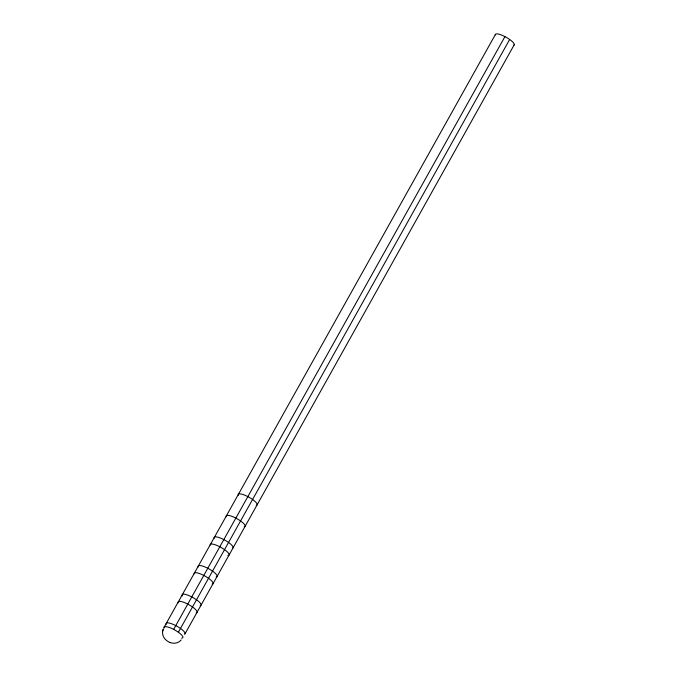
<?xml version="1.0" encoding="UTF-8"?>
<svg xmlns="http://www.w3.org/2000/svg" width="677" height="677" viewBox="0 0 677 677"><rect width="100%" height="100%" fill="white"/><g stroke="black" fill="none" stroke-linecap="round" stroke-linejoin="round"><path stroke-width="1.02" d="M181.182 639.926C173.871 648.329 159.019 639.249 163.301 628.882M163.047 629.754L162.827 630.871M163.995 627.469L495.285 34.688M173.642 629.39L504.932 36.609M178.373 632.25L509.663 39.478M185.058 633.757L514.224 44.775M169.58 642.422L170.291 642.668M238.312 495.293A10.773 2.716 29.2 0 1 249.085 497.282A10.773 2.716 29.2 0 1 256.236 505.347M495.31 34.976A10.773 2.716 29.2 0 1 506.168 37.277A10.773 2.716 29.2 0 1 513.648 45.266M214.287 538.283A10.773 2.716 29.2 0 1 224.646 540.043A10.773 2.716 29.2 0 1 232.533 548.26M226.304 516.788A10.773 2.716 29.2 0 1 237.068 518.777A10.773 2.716 29.2 0 1 244.219 526.841M198.268 566.945A10.773 2.716 29.2 0 1 209.041 568.934A10.773 2.716 29.2 0 1 216.191 576.999M210.192 545.129A10.773 2.716 29.2 0 1 221.049 547.439A10.773 2.716 29.2 0 1 228.53 555.428M228.2 555.504A10.773 2.716 29.2 0 1 227.81 555.538M194.172 573.791A10.773 2.716 29.2 0 1 205.444 576.33A10.773 2.716 29.2 0 1 212.189 584.166M182.418 595.955A10.773 2.716 29.2 0 1 191.786 596.928A10.773 2.716 29.2 0 1 200.764 605.458M200.502 605.585A10.773 2.716 29.2 0 1 200.172 605.661M178.246 602.767A10.773 2.716 29.2 0 1 189.018 604.764A10.773 2.716 29.2 0 1 196.169 612.82M166.237 624.262A10.773 2.716 29.2 0 1 176.595 626.03A10.773 2.716 29.2 0 1 184.482 634.239M164.113 628.061A10.773 2.716 29.2 0 1 175.292 630.287A10.773 2.716 29.2 0 1 181.639 638.149"/></g></svg>
